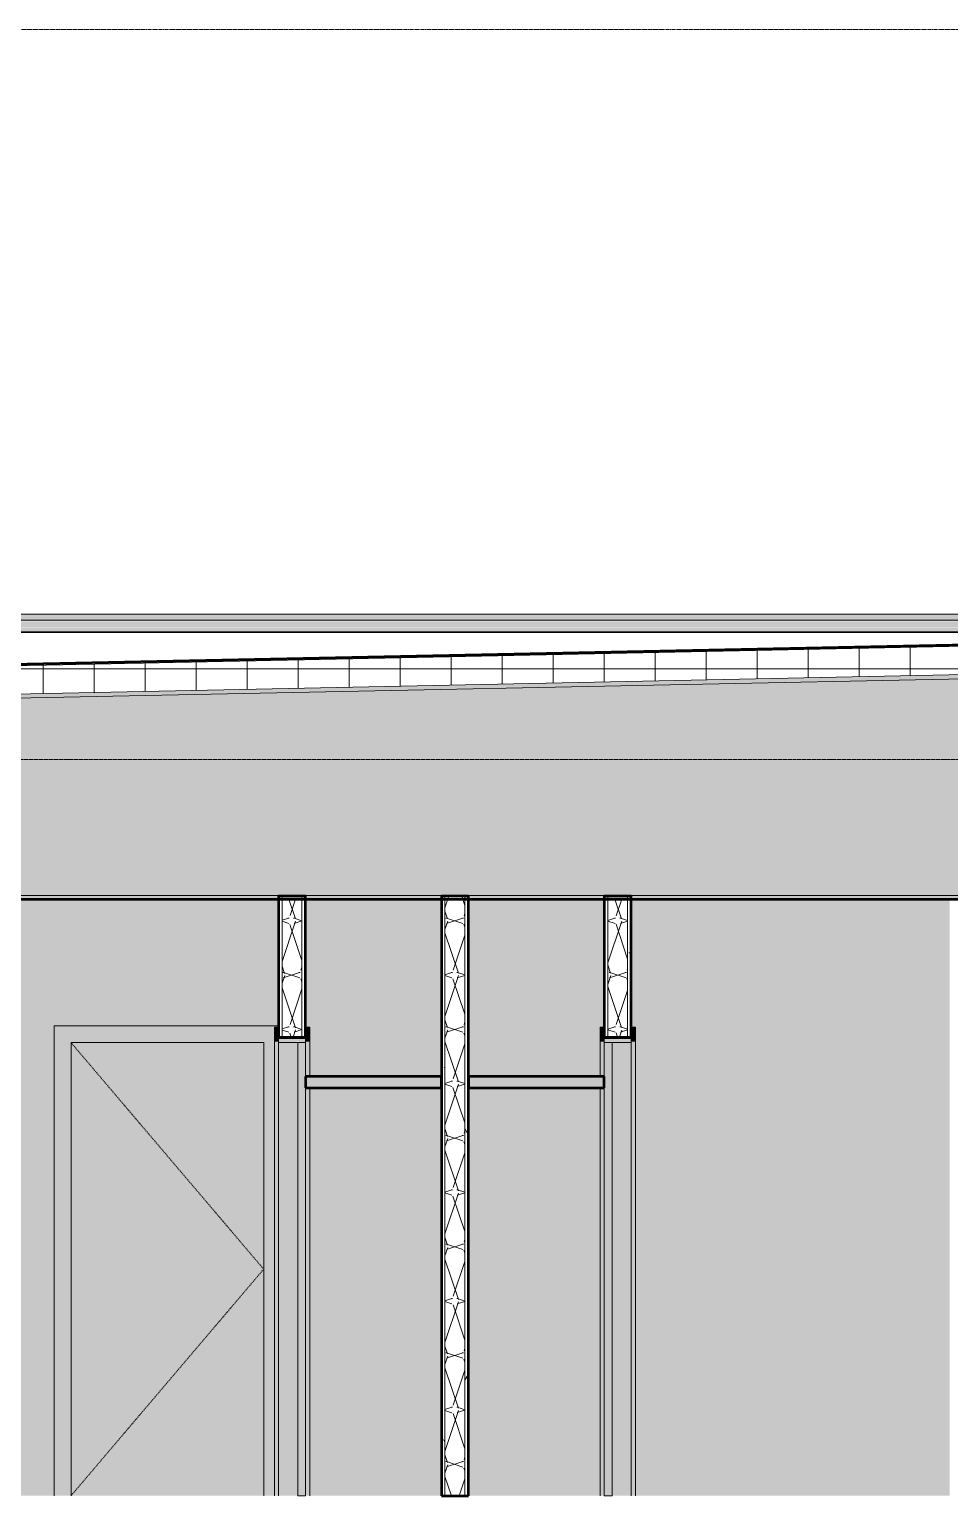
# Model space of a CAD drawing. Header units: inches. Extents: x 9594 to 15314, y -314 to 660.
# Drawn here: x 10511.1 to 10673.6, y 268 to 527 of the extents above; entities that cross this region are included whole.
import ezdxf

# ---------------------------------------------------------------- set-up
doc = ezdxf.new("R2010")
doc.units = ezdxf.units.IN
doc.header["$MEASUREMENT"] = 0
for name, pattern in [('Aligning Line 1_8_', [0.25, 0.125, -0.125]), ('Dash 1_16_', [0.125, 0.0625, -0.0625]), ('Grid Line 1_2_', [0.875, 0.5, -0.125, 0.125, -0.125])]:
    doc.linetypes.add(name, pattern=pattern)
for name, color, linetype, lineweight in [('0-1', 7, 'Continuous', 5), ('0-2', 7, 'Continuous', 9), ('A-DOOR-1', 45, 'Continuous', 9), ('A-DOOR-2', 7, 'Continuous', 9), ('A-DOOR-3', 55, 'Continuous', 9), ('A-DOOR-4', 7, 'Dash 1_16_', 9), ('A-DOOR-5', 130, 'Continuous', 20), ('A-DOOR-FRAM-1', 45, 'Continuous', 9), ('A-DOOR-FRAM-2', 7, 'Continuous', 9), ('A-DOOR-FRAM-3', 55, 'Continuous', 9), ('A-DOOR-FRAM-4', 130, 'Continuous', 20), ('A-FLOR-LEVL-1', 51, 'Grid Line 1_2_', 9), ('A-ROOF', 132, 'Continuous', 13), ('A-ROOF-2', 132, 'Continuous', 50), ('A-ROOF-PATT-1', 132, 'Continuous', 9), ('A-WALL-1', 10, 'Continuous', 13), ('A-WALL-2', 50, 'Continuous', 5), ('A-WALL-6', 250, 'Continuous', 50), ('A-WALL-9', 113, 'Continuous', 9), ('A-WALL-PATT-1', 253, 'Continuous', 9), ('A-WALL-PATT-2', 7, 'Continuous', 9), ('G-ANNO-SYMB', 111, 'Aligning Line 1_8_', 9), ('G-ANNO-SYMB-1', 147, 'Aligning Line 1_8_', 9), ('Q-CASE-1', 250, 'Continuous', 50), ('Q-CASE-2', 253, 'Continuous', 9)]:
    doc.layers.add(name, color=color, linetype=linetype, lineweight=lineweight)
pattern_1 = [(161.57, (11009.034, 72.48), (-3.8399538, -1.54e-05), [0, -27.322, 3.034, 0]), (18.43, (11008.074, 72.48), (-3.8399538, 1.54e-05), [0, -27.322, 3.034, 0]), (108.43, (11009.034, 72.48), (1.919622, -9.6005246), [9.106, -21.25]), (71.57, (11008.074, 72.48), (1.919622, 9.6005246), [9.106, -21.25])]
pattern_2 = [(0, (11008.554, 72), (30.72, 7.68), [1.267, -21.773, 1.267, -21.773, -122.88]), (0, (11008.554, 72), (30.72, 7.68), [-46.08, 1.267, -44.813, 1.267, -21.773, -53.76]), (0, (11008.554, 72), (30.72, 7.68), [-115.2, 1.267, -14.093, 1.267, -37.133]), (120, (11020.074, 75.84), (-22.011075, 22.7643), [1.267, -21.773, 1.267, -21.773, -122.88]), (120, (11020.074, 75.84), (-22.011075, 22.7643), [-46.08, 1.267, -44.813, 1.267, -21.773, -53.76]), (120, (11020.074, 75.84), (-22.011075, 22.7643), [-115.2, 1.267, -14.093, 1.267, -37.133]), (240, (11023.914, 91.2), (-8.708925, -30.4443), [1.267, -21.773, 1.267, -21.773, -122.88]), (240, (11023.914, 91.2), (-8.708925, -30.4443), [-46.08, 1.267, -44.813, 1.267, -21.773, -53.76]), (240, (11023.914, 91.2), (-8.708925, -30.4443), [-115.2, 1.267, -14.093, 1.267, -37.133])]

# ---------------------------------------------------------------- blocks, each defined once
blk = doc.blocks.new('SWING - SINGLE - FLUSH - 2-10 x 6-8 - PRIVACY-V32-BUILDING SECTION - EAST_WEST - LOOKING SOUTH2')
at = {"layer": 'A-DOOR-3'}
blk.add_hatch(color=256, dxfattribs=at).paths.add_polyline_path([(10548.04, 136), (10552.46, 136), (10552.46, 216), (10518.46, 216), (10518.46, 136)], flags=0)
at = {"layer": 'A-DOOR-FRAM-3'}
blk.add_hatch(color=256, dxfattribs=at).paths.add_polyline_path([(10518.46, 136), (10518.46, 216), (10552.46, 216), (10552.46, 136), (10554.34, 136), (10554.34, 218.75), (10555.09, 218.75), (10555.09, 219), (10515.46, 219), (10515.46, 136)], flags=0)
at = {"layer": 'A-DOOR-4'}
for p in [(10518.46, 216), (10518.46, 136)]:
    blk.add_line(p, (10552.46, 176), dxfattribs=at)
at = {"layer": 'A-DOOR-FRAM-2'}
for p, q in [((10515.46, 219), (10515.46, 136)), ((10555.09, 219), (10515.46, 219)), ((10518.46, 136), (10518.46, 216)), ((10518.46, 216), (10552.46, 216)), ((10552.46, 216), (10552.46, 136))]:
    blk.add_line(p, q, dxfattribs=at)
blk = doc.blocks.new('SLIDING - FLUSH - 4-0 x 6-8-2636080-BUILDING SECTION - EAST_WEST - LOOKING SOUTH2')
at = {"layer": 'A-DOOR-1'}
for points in [[(11538.94, 216.25), (11538.94, 218.75), (11538.19, 218.75), (11538.19, 216.25)], [(11544.44, 216.25), (11544.44, 218.75), (11543.69, 218.75), (11543.69, 216.25)], [(11539.32, 136), (11540.31, 136), (11540.31, 216), (11538.94, 216), (11538.94, 136)], [(11543.69, 136), (11544.44, 136), (11544.44, 216.25), (11543.69, 216.25), (11543.69, 146)]]:
    blk.add_hatch(color=256, dxfattribs=at).paths.add_polyline_path(points, flags=0)
h = blk.add_hatch(color=256, dxfattribs=at)
h.paths.add_polyline_path([(11538.19, 136), (11538.94, 136), (11538.94, 208), (11538.19, 208), (11538.19, 140.93)], flags=0)
h.paths.add_polyline_path([(11538.19, 210), (11538.94, 210), (11538.94, 216.25), (11538.19, 216.25), (11538.19, 216)], flags=0)
at = {"layer": 'A-DOOR-FRAM-1'}
for points in [[(11540.31, 216), (11543.69, 216), (11543.69, 217), (11538.94, 217), (11538.94, 216)], [(11543.69, 136), (11543.69, 216), (11540.31, 216), (11540.31, 136), (11542.99, 136)]]:
    blk.add_hatch(color=256, dxfattribs=at).paths.add_polyline_path(points, flags=0)
at = {"layer": 'A-DOOR-2'}
for p, q in [((11538.19, 218.75), (11538.19, 216.25)), ((11538.94, 218.75), (11538.19, 218.75)), ((11538.94, 216.25), (11538.94, 218.75)), ((11543.69, 218.75), (11543.69, 216.25)), ((11544.44, 218.75), (11543.69, 218.75)), ((11544.44, 216.25), (11544.44, 218.75)), ((11538.19, 216.25), (11538.94, 216.25)), ((11538.19, 210), (11538.19, 216.25)), ((11543.69, 216.25), (11544.44, 216.25)), ((11544.44, 216.25), (11544.44, 136)), ((11538.19, 136), (11538.19, 208))]:
    blk.add_line(p, q, dxfattribs=at)
at = {"layer": 'A-DOOR-5'}
for p, q in [((11540.31, 216), (11538.94, 216)), ((11538.94, 216), (11538.94, 136)), ((11540.31, 136), (11540.31, 216)), ((11538.94, 136), (11540.31, 136))]:
    blk.add_line(p, q, dxfattribs=at)
at = {"layer": 'A-DOOR-FRAM-2'}
blk.add_line((11543.69, 216), (11543.69, 136), dxfattribs=at)
at = {"layer": 'A-DOOR-FRAM-4'}
for p, q in [((11543.69, 217), (11538.94, 217)), ((11538.94, 217), (11538.94, 216)), ((11543.69, 216.75), (11538.94, 216.75)), ((11538.94, 216), (11543.69, 216)), ((11543.69, 216), (11543.69, 217))]:
    blk.add_line(p, q, dxfattribs=at)
blk = doc.blocks.new('OD_CW_Closet - OD_CW_Closet-2123065-BUILDING SECTION - EAST_WEST - LOOKING SOUTH2')
at = {"layer": 'Q-CASE-2'}
blk.add_hatch(color=256, dxfattribs=at).paths.add_polyline_path([(10560.59, 208), (10583.84, 208), (10583.84, 210), (10559.84, 210), (10559.84, 208)], flags=0)
at = {"layer": 'Q-CASE-1'}
for p, q in [((10583.84, 210), (10559.84, 210)), ((10559.84, 210), (10559.84, 208)), ((10583.84, 208), (10583.84, 210)), ((10559.84, 208), (10583.84, 208))]:
    blk.add_line(p, q, dxfattribs=at)
blk = doc.blocks.new('SLIDING - FLUSH - 4-0 x 6-8-V21-BUILDING SECTION - EAST_WEST - LOOKING SOUTH2')
at = {"layer": 'A-DOOR-1'}
for points in [[(11480.69, 216.25), (11481.44, 216.25), (11481.44, 218.75), (11480.69, 218.75), (11480.69, 216.3)], [(11486.94, 216.25), (11486.94, 218.75), (11486.19, 218.75), (11486.19, 216.25)], [(11480.69, 136), (11481.44, 136), (11481.44, 216.25), (11480.69, 216.25), (11480.69, 140.24)], [(11486.19, 136), (11486.19, 216), (11484.81, 216), (11484.81, 136)]]:
    blk.add_hatch(color=256, dxfattribs=at).paths.add_polyline_path(points, flags=0)
h = blk.add_hatch(color=256, dxfattribs=at)
h.paths.add_polyline_path([(11486.19, 136), (11486.94, 136), (11486.94, 208), (11486.19, 208), (11486.19, 160.7)], flags=0)
h.paths.add_polyline_path([(11486.94, 210), (11486.94, 216.25), (11486.19, 216.25), (11486.19, 210)], flags=0)
at = {"layer": 'A-DOOR-FRAM-1'}
for points in [[(11481.44, 216), (11486.19, 216), (11486.19, 217), (11481.44, 217), (11481.44, 216.25)], [(11481.44, 136), (11484.81, 136), (11484.81, 216), (11481.44, 216), (11481.44, 143.03)]]:
    blk.add_hatch(color=256, dxfattribs=at).paths.add_polyline_path(points, flags=0)
at = {"layer": 'A-DOOR-2'}
for p, q in [((11481.44, 218.75), (11480.69, 218.75)), ((11480.69, 218.75), (11480.69, 216.25)), ((11481.44, 216.25), (11481.44, 218.75)), ((11486.94, 218.75), (11486.19, 218.75)), ((11486.19, 218.75), (11486.19, 216.25)), ((11486.94, 216.25), (11486.94, 218.75)), ((11480.69, 216.25), (11481.44, 216.25)), ((11480.69, 136), (11480.69, 216.25)), ((11486.19, 216.25), (11486.94, 216.25)), ((11486.94, 216.25), (11486.94, 210)), ((11486.94, 208), (11486.94, 136))]:
    blk.add_line(p, q, dxfattribs=at)
at = {"layer": 'A-DOOR-5'}
for p, q in [((11484.81, 216), (11484.81, 136)), ((11486.19, 216), (11484.81, 216)), ((11486.19, 136), (11486.19, 216)), ((11484.81, 136), (11486.19, 136))]:
    blk.add_line(p, q, dxfattribs=at)
at = {"layer": 'A-DOOR-FRAM-2'}
blk.add_line((11481.44, 136), (11481.44, 216), dxfattribs=at)
at = {"layer": 'A-DOOR-FRAM-4'}
for p, q in [((11481.44, 217), (11481.44, 216)), ((11486.19, 217), (11481.44, 217)), ((11481.44, 216.75), (11486.19, 216.75)), ((11481.44, 216), (11486.19, 216)), ((11486.19, 216), (11486.19, 217))]:
    blk.add_line(p, q, dxfattribs=at)
blk = doc.blocks.new('CTR - 1st Phase - Unit Layouts_rvt-1-BUILDING SECTION - EAST_WEST - LOOKING SOUTH2')
at = {"layer": 'A-WALL-1'}
h = blk.add_hatch(color=256, dxfattribs=at)
h.paths.add_polyline_path([(10560.59, 268), (10583.84, 268), (10583.84, 340), (10560.59, 340), (10560.59, 305.06)], flags=0)
h.paths.add_polyline_path([(10595.17, 268), (10611.84, 268), (10611.84, 340), (10588.59, 340), (10588.59, 268)], flags=0)
h.paths.add_polyline_path([(10500.54, 268), (10515.46, 268), (10515.46, 351), (10555.09, 351), (10555.09, 373.37), (10499.54, 373.37), (10499.54, 351), (10500.54, 351), (10500.54, 272.23)], flags=0)
h.paths.add_polyline_path([(10457.54, 268), (10463.16, 268), (10463.16, 340), (10489.16, 340), (10489.16, 334.25), (10489.29, 334.25), (10489.29, 319.84), (10489.16, 319.84), (10489.16, 314.81), (10469.66, 296.81), (10472.26, 296.81), (10472.26, 296.94), (10485.26, 296.94), (10485.26, 296.81), (10489.16, 296.81), (10489.16, 268), (10493.79, 268), (10493.79, 351), (10494.79, 351), (10494.79, 373.37), (10457.54, 373.37), (10457.54, 271.78)], flags=0)
h.paths.add_polyline_path([(10595.81, 342), (10611.84, 342), (10611.84, 350.75), (10612.59, 350.75), (10612.59, 373.37), (10588.59, 373.37), (10588.59, 342), (10595.17, 342)], flags=0)
h.paths.add_polyline_path([(10583.84, 342), (10583.84, 373.37), (10559.84, 373.37), (10559.84, 350.75), (10560.59, 350.75), (10560.59, 342), (10573.64, 342)], flags=0)
at = {"layer": 'A-WALL-2'}
blk.add_hatch(color=256, dxfattribs=at).paths.add_polyline_path([(10618.09, 268), (10673.55, 268), (10673.55, 373.37), (10617.34, 373.37), (10617.34, 350.75), (10618.09, 350.75), (10618.09, 305.06)], flags=0)
at = {"layer": 'A-WALL-PATT-1'}
h = blk.add_hatch(dxfattribs=at)
h.set_pattern_fill('FP_4', color=256, style=0, pattern_type=2)
h.set_pattern_definition(pattern_1)
h.paths.add_polyline_path([(10559.21, 349), (10559.21, 373.37), (10555.71, 373.37), (10555.71, 349), (10557.49, 349)], flags=0)
h = blk.add_hatch(dxfattribs=at)
h.set_pattern_fill('FP_4', color=256, style=0, pattern_type=2)
h.set_pattern_definition(pattern_1)
h.paths.add_polyline_path([(10587.96, 268), (10587.96, 373.87), (10584.46, 373.87), (10584.46, 268)], flags=0)
h = blk.add_hatch(dxfattribs=at)
h.set_pattern_fill('FP_4', color=256, style=0, pattern_type=2)
h.set_pattern_definition(pattern_1)
h.paths.add_polyline_path([(10613.21, 349), (10616.71, 349), (10616.71, 373.37), (10613.21, 373.37), (10613.21, 349.44)], flags=0)
at = {"layer": 'A-WALL-PATT-2'}
h = blk.add_hatch(dxfattribs=at)
h.set_pattern_fill('FP_1', color=256, style=0, pattern_type=2)
h.set_pattern_definition(pattern_2)
h.paths.add_polyline_path([(10584.46, 268), (10584.46, 373.37), (10583.84, 373.37), (10583.84, 268)], flags=0)
h = blk.add_hatch(dxfattribs=at)
h.set_pattern_fill('FP_1', color=256, style=0, pattern_type=2)
h.set_pattern_definition(pattern_2)
h.paths.add_polyline_path([(10588.59, 268), (10588.59, 373.37), (10587.96, 373.37), (10587.96, 268)], flags=0)
h = blk.add_hatch(dxfattribs=at)
h.set_pattern_fill('FP_1', color=256, style=0, pattern_type=2)
h.set_pattern_definition(pattern_2)
h.paths.add_polyline_path([(10616.71, 349), (10617.34, 349), (10617.34, 373.37), (10616.71, 373.37), (10616.71, 349.44)], flags=0)
at = {"layer": 'A-WALL-1'}
for p, q in [((10555.71, 373.87), (10555.71, 349)), ((10559.21, 373.87), (10559.21, 349)), ((10584.46, 373.87), (10584.46, 268)), ((10587.96, 373.87), (10587.96, 268)), ((10613.21, 373.87), (10613.21, 349)), ((10616.71, 373.87), (10616.71, 349))]:
    blk.add_line(p, q, dxfattribs=at)
at = {"layer": 'A-WALL-6'}
for p, q in [((10555.09, 373.87), (10555.09, 349)), ((10559.84, 373.87), (10555.09, 373.87)), ((10559.84, 349), (10559.84, 373.87)), ((10588.59, 373.87), (10583.84, 373.87)), ((10583.84, 373.87), (10583.84, 268)), ((10588.59, 268), (10588.59, 373.87)), ((10617.34, 373.87), (10612.59, 373.87)), ((10612.59, 373.87), (10612.59, 349)), ((10617.34, 349), (10617.34, 373.87)), ((10555.09, 349), (10559.84, 349)), ((10612.59, 349), (10617.34, 349)), ((10583.84, 268), (10588.59, 268))]:
    blk.add_line(p, q, dxfattribs=at)
at = {"layer": '0-2'}
for name, p in [('SWING - SINGLE - FLUSH - 2-10 x 6-8 - PRIVACY-V32-BUILDING SECTION - EAST_WEST - LOOKING SOUTH2', (0, 132)), ('SLIDING - FLUSH - 4-0 x 6-8-V21-BUILDING SECTION - EAST_WEST - LOOKING SOUTH2', (-926.35, 132)), ('SLIDING - FLUSH - 4-0 x 6-8-2636080-BUILDING SECTION - EAST_WEST - LOOKING SOUTH2', (-926.35, 132)), ('OD_CW_Closet - OD_CW_Closet-2123065-BUILDING SECTION - EAST_WEST - LOOKING SOUTH2', (0, 132)), ('OD_CW_Closet - OD_CW_Closet-2123065-BUILDING SECTION - EAST_WEST - LOOKING SOUTH2', (28.75, 132))]:
    blk.add_blockref(name, p, dxfattribs=at)
blk = doc.blocks.new('CTR - 1st Phase -Stairs _ Elevators_rvt-1-BUILDING SECTION - EAST_WEST - LOOKING SOUTH2')
at = {"layer": 'A-FLOR-LEVL-1'}
blk.add_line((9594.29, 398), (12543.28, 398), dxfattribs=at)
at = {"layer": 'G-ANNO-SYMB-1'}
blk.add_line((12446.61, 526.95), (9706.24, 526.95), dxfattribs=at)
blk = doc.blocks.new('Basic Wall _ EXT - FIBER CEMENT - SMALL - ___-2145935-BUILDING SECTION - EAST_WEST - LOOKING SOUTH2')
at = {"layer": 'A-WALL-9'}
h = blk.add_hatch(color=256, dxfattribs=at)
h.paths.add_polyline_path([(10390.65, 422.6), (10842.75, 422.62), (10857.87, 423.66), (9973.7, 423.66), (9989.22, 422.6), (10385.27, 422.6)], flags=0)
h.paths.add_polyline_path([(12109.71, 422.6), (12109.72, 422.6), (12125.07, 423.66), (11559.49, 423.66), (11559.49, 422.6), (12109.56, 422.6)], flags=0)
h.paths.add_polyline_path([(11426.49, 422.6), (11426.49, 423.66), (11241.02, 423.65), (11256.42, 422.6), (11424.01, 422.6)], flags=0)
h = blk.add_hatch(color=256, dxfattribs=at)
h.paths.add_polyline_path([(12109.49, 422.35), (12109.56, 422.52), (12109.6, 422.6), (11559.49, 422.56), (11559.49, 422.35), (12107.54, 422.35)], flags=0)
h.paths.add_polyline_path([(11257.17, 422.35), (11426.49, 422.4), (11426.49, 422.6), (11256.35, 422.56), (11256.44, 422.47), (11256.49, 422.35)], flags=0)
h.paths.add_polyline_path([(9989.29, 422.35), (10842.32, 422.41), (10842.39, 422.54), (10842.51, 422.6), (9989.18, 422.56), (9989.28, 422.41)], flags=0)
h = blk.add_hatch(color=256, dxfattribs=at)
h.paths.add_polyline_path([(9989.29, 421.44), (10831.98, 421.47), (10842.29, 421.69), (10842.29, 422.35), (9989.29, 422.35), (9989.29, 421.56)], flags=0)
h.paths.add_polyline_path([(12109.49, 421.44), (12109.49, 421.44), (12109.49, 422.35), (11559.49, 422.35), (11559.49, 421.44), (12107.54, 421.44)], flags=0)
h.paths.add_polyline_path([(11268.27, 421.44), (11426.49, 421.44), (11426.49, 422.35), (11256.49, 422.35), (11256.49, 421.68), (11262.56, 421.56)], flags=0)
h = blk.add_hatch(color=256, dxfattribs=at)
h.paths.add_polyline_path([(12109.45, 421.3), (12109.47, 421.44), (11559.49, 421.4), (11559.49, 421.3), (12109.42, 421.3)], flags=0)
h.paths.add_polyline_path([(11327.13, 421.3), (11426.49, 421.35), (11426.49, 421.44), (11269.66, 421.41), (11274.86, 421.3), (11316.37, 421.3)], flags=0)
h.paths.add_polyline_path([(9989.33, 421.3), (10825.98, 421.35), (10830.51, 421.44), (9989.29, 421.44), (9989.33, 421.3)], flags=0)
h = blk.add_hatch(color=256, dxfattribs=at)
h.paths.add_polyline_path([(11310.43, 420.57), (11426.49, 420.57), (11426.49, 421.3), (11274.86, 421.3), (11305.61, 420.67)], flags=0)
h.paths.add_polyline_path([(10056.96, 420.57), (10788.92, 420.58), (10823.92, 421.3), (9989.35, 421.26), (9989.8, 420.57), (10046.2, 420.57)], flags=0)
h.paths.add_polyline_path([(12108.98, 420.57), (12109.42, 421.3), (11559.49, 421.3), (11559.49, 420.57), (12107.54, 420.57)], flags=0)
h = blk.add_hatch(color=256, dxfattribs=at)
h.paths.add_polyline_path([(9989.8, 420.45), (10782.57, 420.45), (10788.35, 420.57), (9989.8, 420.57), (9989.69, 420.45)], flags=0)
h.paths.add_polyline_path([(12109.17, 420.45), (12108.98, 420.57), (11559.49, 420.57), (11559.49, 420.45), (12109.09, 420.45)], flags=0)
h.paths.add_polyline_path([(11426.49, 420.45), (11426.49, 420.57), (11310.43, 420.57), (11316.37, 420.45), (11424.01, 420.45)], flags=0)
for p, q in [((10857.95, 423.66), (9973.63, 423.66)), ((10842.51, 422.6), (9989.07, 422.6)), ((9989.48, 420.42), (10780.72, 420.42)), ((10788.35, 420.57), (9989.8, 420.57))]:
    blk.add_line(p, q, dxfattribs=at)

msp = doc.modelspace()

# ---------------------------------------------------------------- hatches: boundary and pattern name
at = {"layer": 'A-ROOF'}
h = msp.add_hatch(color=256, dxfattribs=at)
h.paths.add_polyline_path([(10120.32, 406.64), (10123.63, 406.64), (10361.54, 411.54), (10361.54, 411.79), (10111.48, 406.64), (10118.59, 406.64)], flags=0)
h.paths.add_polyline_path([(10452.04, 413.4), (10842.51, 421.44), (10842.51, 421.69), (10452.04, 413.65)], flags=0)
at = {"layer": 'A-ROOF-PATT-1'}
h = msp.add_hatch(dxfattribs=at)
h.set_pattern_fill('FP_22', color=256, style=0, pattern_type=2)
h.set_pattern_definition([(0, (11008.554, 72), (0, 9), []), (90, (11008.554, 72), (-9, 6e-16), [])])
h.paths.add_polyline_path([(9988.44, 398.86), (10164.6, 402.52), (9988.44, 402.52), (9988.44, 399.37)], flags=0)
h.paths.add_polyline_path([(10336.83, 402.52), (10361.54, 402.52), (10361.54, 411.54), (10123.63, 406.64), (10161, 406.64), (10168.69, 406.77), (10168.69, 402.52), (10293.77, 402.52)], flags=0)
h.paths.add_polyline_path([(10452.04, 408.4), (10843.14, 416.45), (10843.14, 421.45), (10452.04, 413.4), (10452.04, 413.27)], flags=0)
h = msp.add_hatch(dxfattribs=at)
h.set_pattern_fill('FP_4', color=256, style=0, pattern_type=2)
h.set_pattern_definition(pattern_1)
h.paths.add_polyline_path([(10848.64, 374), (10848.64, 415.81), (10452.04, 407.65), (10452.04, 374), (10846.95, 374)], flags=0)
h.paths.add_polyline_path([(10250.72, 374), (10361.54, 374), (10361.54, 402.52), (10202.81, 402.52), (9982.94, 398), (9982.94, 374), (10207.66, 374)], flags=0)
h = msp.add_hatch(dxfattribs=at)
h.set_pattern_fill('FP_3', color=256, style=0, pattern_type=2)
h.set_pattern_definition([(0, (11008.554, 72), (0, 4.798), []), (315, (11008.554, 72), (4.798427, 0), [6.786, -6.786]), (45, (11008.554, 72), (4.798427, 0), [6.786, -6.786])])
h.paths.add_polyline_path([(9988.44, 398.11), (10202.81, 402.52), (10164.6, 402.49), (9988.44, 398.86)], flags=0)
h.paths.add_polyline_path([(10452.04, 407.65), (10843.14, 415.7), (10843.14, 416.45), (10452.04, 408.4)], flags=0)
h = msp.add_hatch(dxfattribs=at)
h.set_pattern_fill('FP_1', color=256, style=0, pattern_type=2)
h.set_pattern_definition(pattern_2)
h.paths.add_polyline_path([(10158.02, 373.37), (10361.54, 373.37), (10361.54, 374), (9989.06, 374), (9989.08, 373.37), (10121.55, 373.37)], flags=0)
h.paths.add_polyline_path([(10457.54, 373.37), (10584.46, 373.37), (10584.46, 373.88), (10587.96, 373.88), (10587.96, 373.37), (10842.51, 373.37), (10842.51, 374), (10452.04, 374), (10452.04, 373.37), (10456.59, 373.37)], flags=0)

# ---------------------------------------------------------------- linework, layer by layer
at = {"layer": 'A-FLOR-LEVL-1'}
msp.add_line((9660.53, 398), (12376.06, 398), dxfattribs=at)
at = {"layer": 'A-ROOF'}
for p, q in [((10843.14, 421.45), (10452.04, 413.4)), ((10843.14, 416.45), (10452.04, 408.4)), ((10848.64, 415.81), (10452.04, 407.65)), ((10452.04, 374), (10848.64, 374))]:
    msp.add_line(p, q, dxfattribs=at)
at = {"layer": 'A-ROOF-2'}
for p, q in [((10842.51, 421.69), (10452.04, 413.65)), ((10452.04, 373.37), (10842.51, 373.37))]:
    msp.add_line(p, q, dxfattribs=at)
at = {"layer": 'G-ANNO-SYMB'}
for p, q in [((12446.61, 526.95), (9706.24, 526.95)), ((12280.06, 526.95), (9756.53, 526.95))]:
    msp.add_line(p, q, dxfattribs=at)

# ---------------------------------------------------------------- block references
at = {"layer": '0-1'}
for name in ['CTR - 1st Phase -Stairs _ Elevators_rvt-1-BUILDING SECTION - EAST_WEST - LOOKING SOUTH2', 'CTR - 1st Phase - Unit Layouts_rvt-1-BUILDING SECTION - EAST_WEST - LOOKING SOUTH2']:
    msp.add_blockref(name, (0, 0), dxfattribs=at)
at = {"layer": 'A-WALL-9'}
msp.add_blockref('Basic Wall _ EXT - FIBER CEMENT - SMALL - ___-2145935-BUILDING SECTION - EAST_WEST - LOOKING SOUTH2', (0, 0), dxfattribs=at)

doc.saveas('drawing.dxf')
